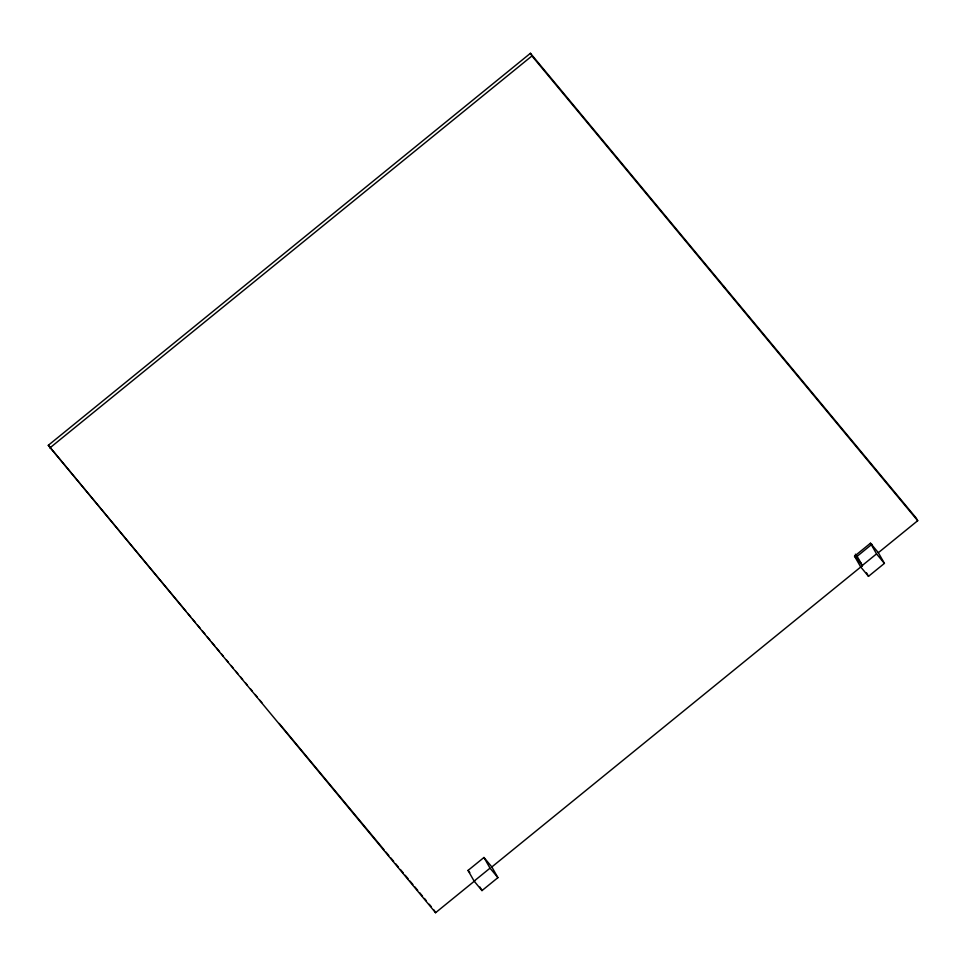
<?xml version="1.0" encoding="UTF-8"?>
<svg xmlns="http://www.w3.org/2000/svg" width="966" height="966" viewBox="0 0 966 966"><rect width="100%" height="100%" fill="white"/><g stroke="black" fill="none" stroke-linecap="round" stroke-linejoin="round"><path stroke-width="1.45" d="M474.765 880.847L435.569 912.713L48.3 445.302L530.431 53.287L916.179 518.03L917.7 520.698L878.348 552.697L884.409 563.383L868.494 576.328L860.621 566.837L854.548 556.162L870.475 543.218L878.348 552.697M49.821 447.97L531.94 55.956L530.431 53.287M468.039 870.426L483.966 857.482L491.839 866.961L497.901 877.647L481.986 890.592L474.113 881.101L468.039 870.426L469.79 872.54M491.839 866.961L862.421 565.641L857.12 556.307L871.9 544.281M474.113 881.101L490.028 868.156L483.966 857.482M860.621 566.837L876.536 553.892L870.475 543.218M531.94 55.956L917.7 520.698M876.536 553.892L884.409 563.383M855.369 554.194L857.12 556.307M854.777 555.595L860.911 562.973M854.548 556.162L862.421 565.641M490.028 868.156L497.901 877.647M48.3 445.302L185.858 611.031M187.79 613.35L190.676 616.827M192.596 619.146L195.482 622.623M197.402 624.942L200.288 628.419M202.22 630.738L205.106 634.215M207.026 636.534L209.912 640.011M211.832 642.318L214.718 645.795M216.65 648.114L219.536 651.591M221.456 653.91L223.375 656.228M226.261 659.706L228.193 662.024M231.079 665.502L232.999 667.82M235.885 671.298L237.817 673.616M240.703 677.094L242.623 679.412M245.509 682.89L247.429 685.208M250.315 688.686L252.247 691.004M255.133 694.482L257.053 696.8M259.939 700.278L261.858 702.584M279.174 723.449L384.033 849.778M385.953 852.097L388.839 855.574M390.771 857.893L393.657 861.37M395.577 863.689L398.463 867.166M400.383 869.485L403.269 872.962M405.201 875.281L408.087 878.758M410.007 881.077L412.893 884.542M414.812 886.86L417.698 890.338M419.63 892.656L422.516 896.134M424.436 898.452L426.356 900.771M429.242 904.248L431.174 906.567M723.305 285.658L724.826 288.327M866.466 572.766L868.494 576.328M479.957 887.029L481.986 890.592M434.06 910.044L435.569 912.713"/></g></svg>
